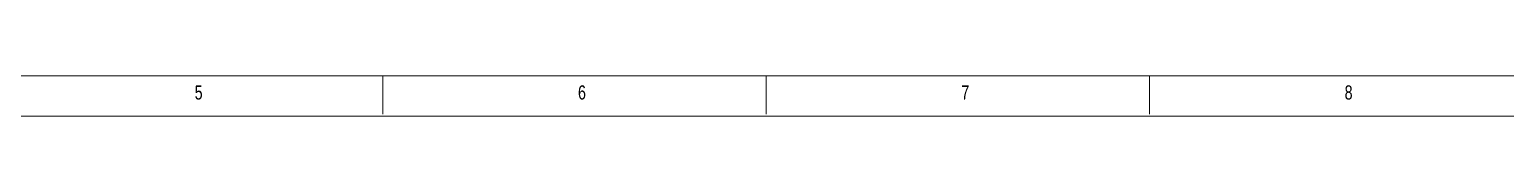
# Model space of a CAD drawing. Header units: millimetres. Extents: x 3220 to 226993, y 817 to 176024.
# Drawn here: x 166369 to 185298, y 118089 to 118607 of the extents above; entities that cross this region are included whole.
import ezdxf

# ---------------------------------------------------------------- set-up
doc = ezdxf.new("R2010")
doc.units = ezdxf.units.MM
doc.styles.add('SLDTEXTSTYLE0', font='TXT', dxfattribs={"width": 0.75})

# ---------------------------------------------------------------- blocks, each defined once
blk = doc.blocks.new('A1 E1-200')
at = {"color": 1, "linetype": 'Continuous', "lineweight": 18}
blk.add_line((-162844, 1960), (-1960, 1960), dxfattribs=at)
at = {"color": 5, "linetype": 'Continuous', "lineweight": 15}
for p, q in [((-111797, 1962), (-111797, 983)), ((-101999, 983), (-101999, 1962)), ((-92200, 1962), (-92200, 983))]:
    blk.add_line(p, q, dxfattribs=at)
at = {"linetype": 'Continuous', "lineweight": 18}
blk.add_line((-163879, 931), (-937, 931), dxfattribs=at)
at = {"color": 5, "linetype": 'Continuous', "lineweight": 15, "char_height": 363, "attachment_point": 1, "style": 'SLDTEXTSTYLE0'}
for s, insert in [('5', (-116608, 1719)), ('6', (-106810, 1719)), ('7', (-97012, 1719)), ('8', (-87214, 1719))]:
    blk.add_mtext(s, dxfattribs=dict(at, insert=insert))

msp = doc.modelspace()

# ---------------------------------------------------------------- block references
at = {"xscale": 0.5017310599597968, "yscale": 0.5017310599597968, "zscale": 0.5017310599597968}
msp.add_blockref('A1 E1-200', (226993.4, 117622.2), dxfattribs=at)

doc.saveas('drawing.dxf')
